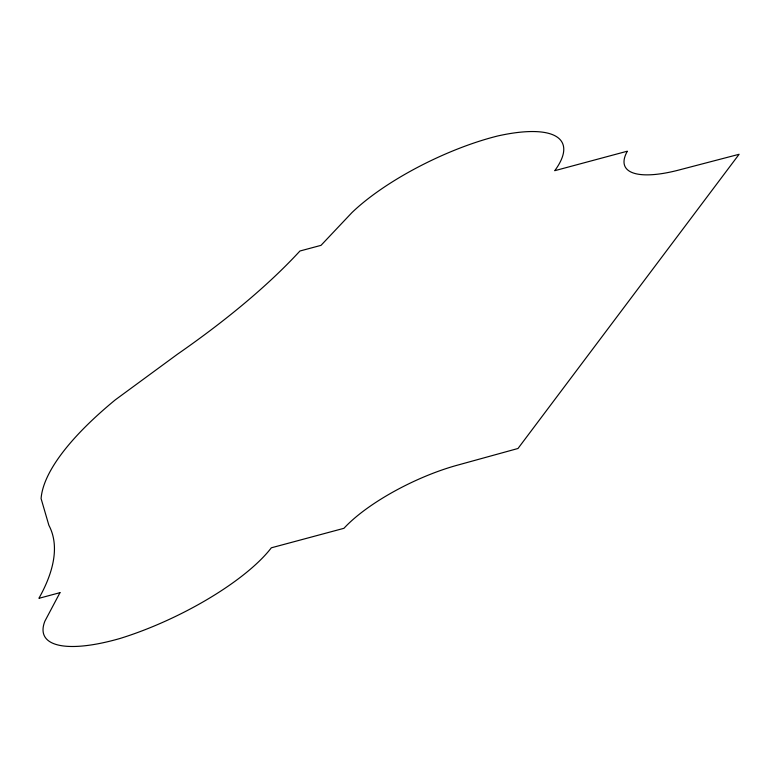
<?xml version="1.0" encoding="UTF-8"?>
<svg xmlns="http://www.w3.org/2000/svg" width="778" height="778" viewBox="0 0 778 778"><rect width="100%" height="100%" fill="white"/><g stroke="black" fill="none" stroke-linecap="round" stroke-linejoin="round"><path stroke-width="1.17" d="M59.984 592.661L44.91 621.126A128.487 40.135 -25.7 0 0 120.182 638.427A136.957 42.78 -25.7 0 0 271.327 547.809L343.944 528.311A100.274 31.315 -25.7 0 1 458.894 464.777L517.992 448.488L739.1 154.287L680.789 169.526A100.274 31.315 -25.7 0 1 627.36 151.195L554.743 170.693A136.957 42.78 -25.7 0 0 497.823 135.946A128.487 40.135 -25.7 0 0 351.909 212.637L321.013 245.352L299.929 251.012A468.628 146.371 -25.7 0 1 177.501 354.194L115.28 399.863A298.198 93.136 -25.7 0 0 41.088 498.591L48.888 525.325A468.628 146.371 -25.7 0 1 38.9 598.331L59.984 592.661"/></g></svg>
